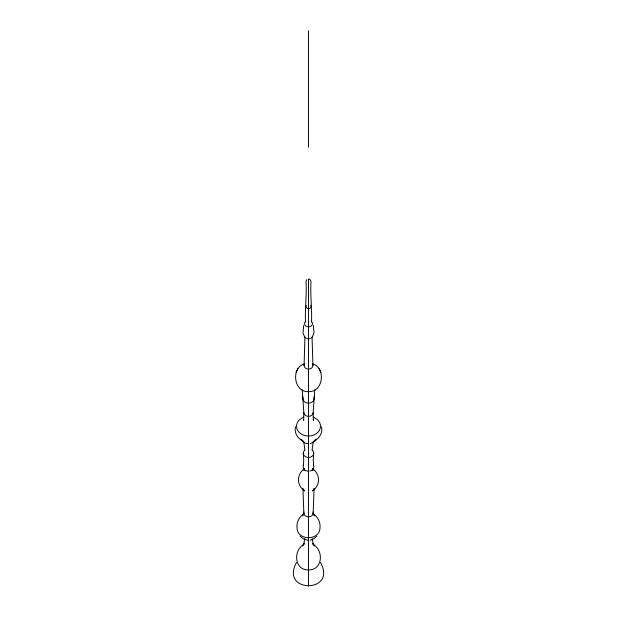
<?xml version="1.0" encoding="UTF-8"?>
<svg xmlns="http://www.w3.org/2000/svg" width="617" height="617" viewBox="0 0 617 617"><rect width="100%" height="100%" fill="white"/><g stroke="black" fill="none" stroke-linecap="round" stroke-linejoin="round"><path stroke-width="0.93" d="M314.77 389.728L313.158 412.549L313.413 420.362L313.251 419.321M304.081 365.526L304.937 336.928M302.23 389.728L303.842 412.549L303.587 420.362L303.749 419.321M311.523 321.981C312.102 308.477 310.104 295.034 311.022 281.483L310.143 279.624M304.736 538.641L303.734 544.549L304.227 543.577L302.315 545.922L303.448 544.711C292.982 550.858 294.486 570.401 308.5 569.9C322.514 570.401 324.018 550.858 313.552 544.711L314.685 545.922L312.773 543.577L313.266 544.549L312.264 538.641M313.737 453.187L313.251 460.135L313.637 465.75L313.459 464.663C314.655 467.431 312.85 470.601 309.881 471.064M313.313 441.263L312.094 450.086M314.061 488.564L313.158 513.028A4.658 3.802 0 0 1 308.5 516.83A4.658 3.802 0 0 1 303.842 513.028L302.939 488.564M304.266 468.889L304.019 470.432L304.173 469.483M304.744 363.737C290.738 367.385 293.515 392.404 308.5 391.672C323.485 392.404 326.262 367.385 312.256 363.737M295.551 426.74C294.008 432.386 297.417 438.664 302.854 440.731L300.518 439.265L302.407 441.039M314.385 397.032L314.593 395.744M303.718 325.383L302.978 332.856L304.659 337.005M303.996 512.041L302.592 515.881L303.202 514.678M297.926 368.627L296.052 372.329M313.96 488.872L312.495 490.939C320.478 485.278 320.647 474.242 312.379 468.604M312.341 337.005L314.022 332.856L313.282 325.383M296.553 562.457C279.354 593.454 337.646 593.454 320.447 562.457M304.621 468.604C296.353 474.242 296.522 485.278 304.505 490.939L303.04 488.872M314.871 440.793L315.958 439.589L313.698 442.042L310.174 443.7M306.857 279.624L305.978 281.483C306.896 295.034 304.898 308.477 305.477 321.981M316.899 536.111L313.351 539.011L310.089 540.237M314.593 441.039L316.482 439.265L314.146 440.731C319.583 438.664 322.992 432.386 321.449 426.74M304.173 513.645C299.191 516.56 296.183 522.676 297.062 528.414A11.438 9.34 0 0 0 308.5 537.746A11.438 9.34 0 0 0 319.938 528.414C320.817 522.676 317.809 516.56 312.827 513.645M308.5 443.878L304.821 442.991L301.042 439.589L302.129 440.793M308.5 540.407L303.649 539.011L300.101 536.111M309.063 279.1L309.58 279.277M320.948 372.329L319.074 368.627M313.798 514.678L314.408 515.881L313.004 512.041M304.906 450.086L303.687 441.263M302.407 395.744L302.615 397.032M312.827 469.483L312.981 470.432L312.734 468.889M303.263 453.187L303.749 460.135L303.363 465.75L303.541 464.663C302.037 467.987 305.053 471.442 308.5 471.211L308.5 279.038M312.063 336.928L312.919 365.526M308.5 30.85L308.5 147.247M308.5 471.473L308.5 586.15M312.765 364.593A4.419 3.602 0 0 1 308.5 369.128A4.419 3.602 0 0 1 304.235 364.593M311.562 337.422A3.54 2.884 0 0 1 310.999 338.023M310.266 338.478A3.54 2.884 0 0 1 306.734 338.478M306.001 338.023A3.54 2.884 0 0 1 305.438 337.422M310.69 305.538A2.522 2.059 0 0 1 308.5 308.631A2.522 2.059 0 0 1 306.31 305.538M311.3 321.334A3.957 3.232 0 0 1 311.3 325.899A3.957 3.232 0 0 1 305.7 325.899A3.957 3.232 0 0 1 305.7 321.334M313.953 397.356A5.646 4.604 0 0 1 308.5 403.156A5.646 4.604 0 0 1 303.047 397.356M313.158 412.549A4.658 3.802 0 0 1 308.5 416.352A4.658 3.802 0 0 1 303.842 412.549M313.089 417.177A12.001 9.795 0 0 1 318.017 432.185A12.001 9.795 0 0 1 298.983 432.185A12.001 9.795 0 0 1 303.911 417.177M312.202 450.163A5.237 4.28 0 0 1 312.202 456.21A5.237 4.28 0 0 1 304.798 456.21A5.237 4.28 0 0 1 304.798 450.163"/></g></svg>
